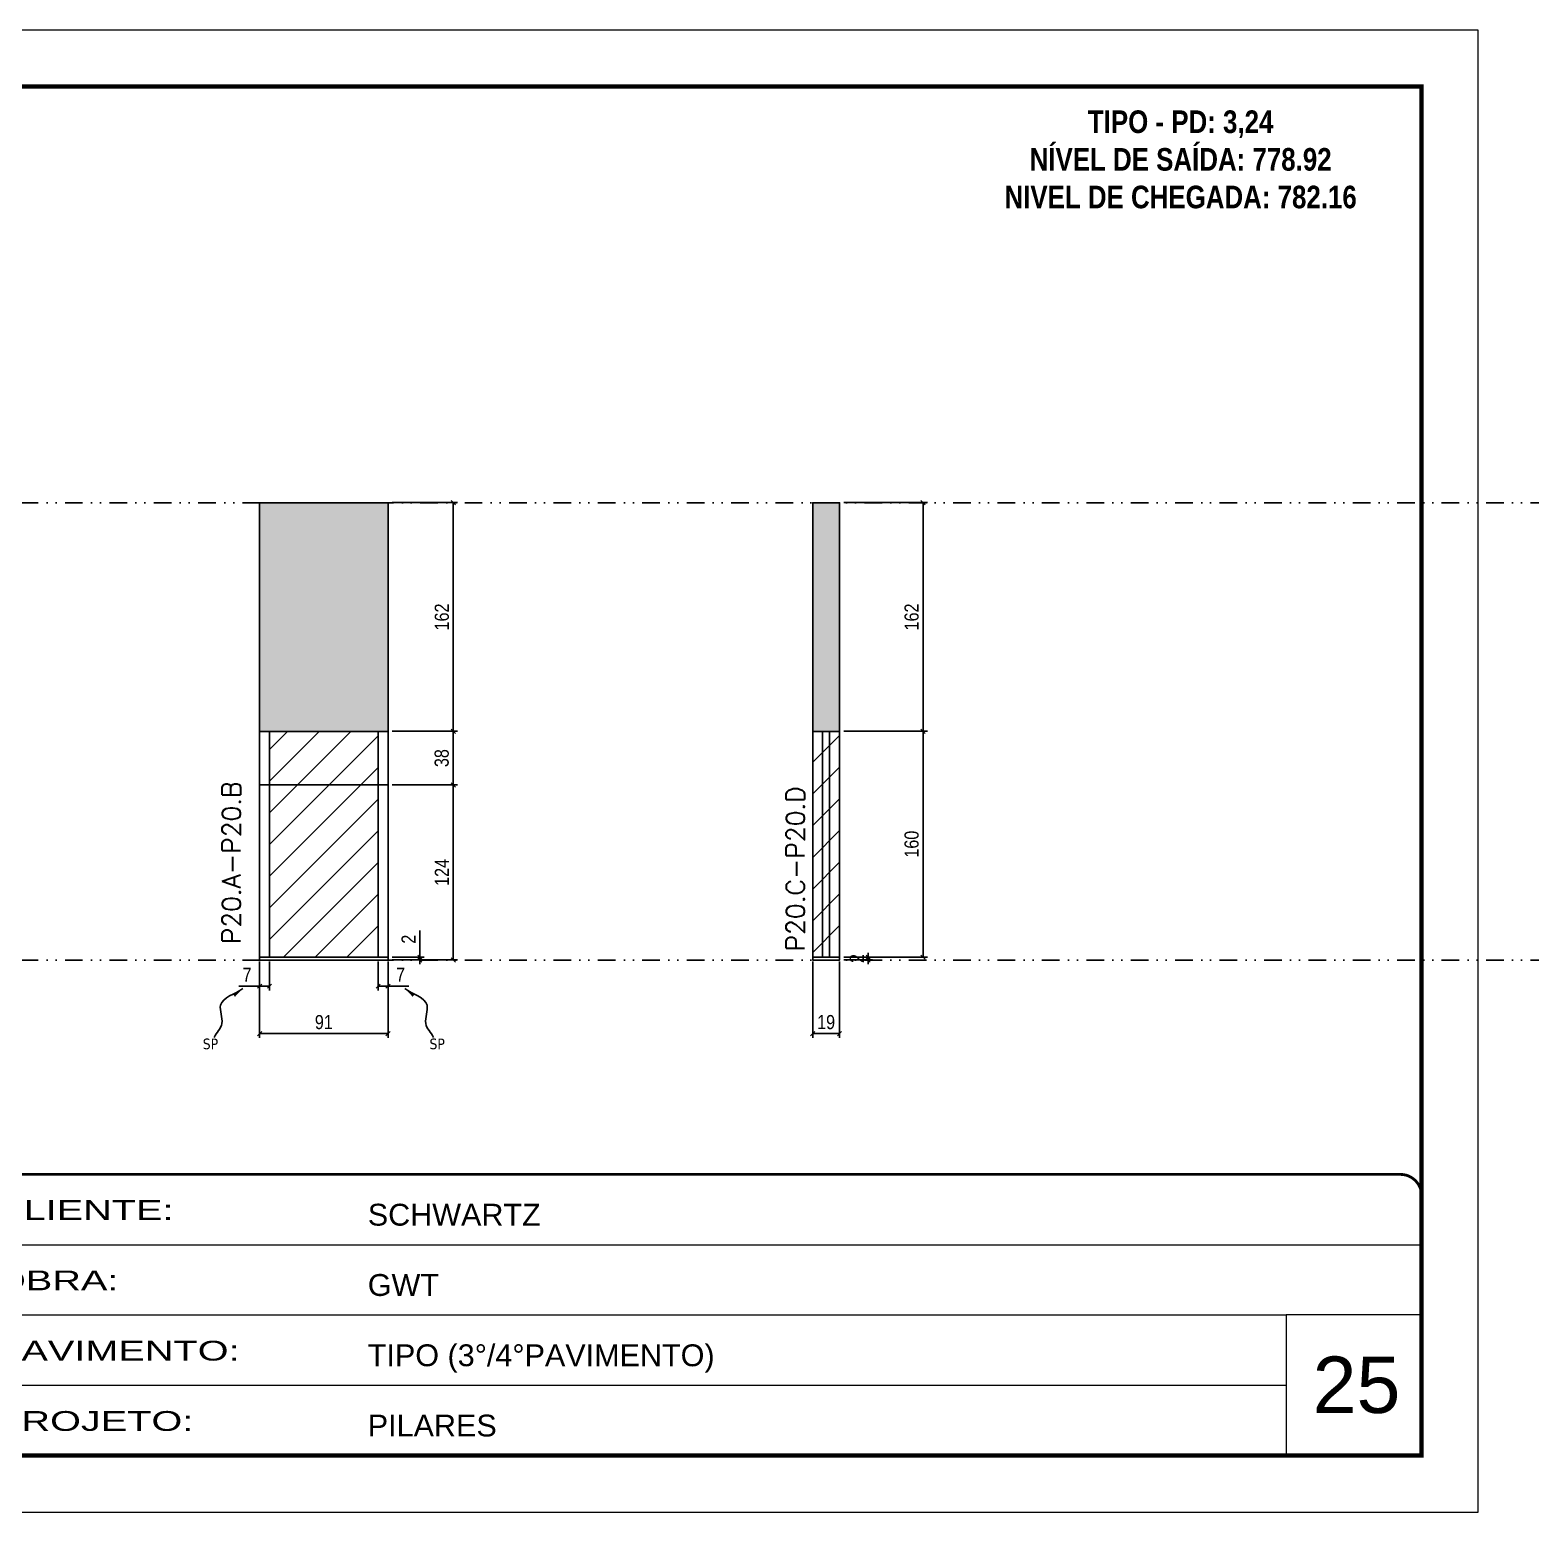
# Model space of a CAD drawing. Extents: x 13770 to 23315, y 867 to 16997.
# Drawn here: x 14846 to 15908, y 8907 to 9957 of the extents above; entities that cross this region are included whole.
import ezdxf

# ---------------------------------------------------------------- set-up
doc = ezdxf.new("R2010")
doc.units = 0
for name, pattern in [('CONTINUO', [0]), ('DASHED', [0.75, 0.5, -0.25]), ('DIVIDE2', [0.625, 0.25, -0.125, 0, -0.125, 0, -0.125]), ('HIDDEN', [0.375, 0.25, -0.125])]:
    doc.linetypes.add(name, pattern=pattern)
for name, color, linetype, lineweight in [('CARIMBO', 255, 'Continuous', 9), ('Folhas', 255, 'Continuous', 9), ('Hachura', 251, 'Continuous', 9), ('SARRAFO DE PRESSAO', 251, 'DASHED', 9), ('Texto Seção', 7, 'Continuous', 15)]:
    doc.layers.add(name, color=color, linetype=linetype, lineweight=lineweight)
for name, color, linetype in [('COTA', 241, 'Continuous'), ('NOMENCLATURA', 7, 'Continuous'), ('Nível', 160, 'Continuous'), ('Painéis', 200, 'Continuous'), ('SARR_2.2x7', 40, 'Continuous'), ('Sarrafo de Pressão', 42, 'HIDDEN'), ('texto', 7, 'Continuous')]:
    doc.layers.add(name, color=color, linetype=linetype)
doc.styles.add('ARIAL', font='arial.ttf')
doc.styles.add('COTA TECNICA', font='techl___.ttf', dxfattribs={"height": 10})
doc.styles.add('COTA TECNICA-50', font='techl___.ttf', dxfattribs={"height": 10})
doc.styles.add('REGUA-120', font='ROMANS.shx', dxfattribs={"height": 15})
doc.styles.add('ROMANC', font='techb___.ttf', dxfattribs={"height": 2.5})
doc.styles.get("Standard").update_dxf_attribs({"font": 'arial.ttf'})
doc.styles.add('Tecnologia', font='')
doc.styles.get('Tecnologia').set_extended_font_data('Forgotten Futurist')
doc.dimstyles.new('COTA PAINEL-50', dxfattribs={"dimtxt": 10, "dimasz": 3, "dimexe": 3, "dimexo": 3, "dimgap": 3, "dimtad": 1, "dimdec": 1, "dimzin": 12, "dimdsep": 46, "dimtxsty": 'COTA TECNICA-50', "dimblk1": 'OBLIQUE', "dimblk2": 'OBLIQUE', "dimsah": 1, "dimcen": 0.9, "dimclrd": 4, "dimclre": 4, "dimclrt": 240, "dimadec": 1, "dimazin": 3, "dimtfac": 1, "dimtdec": 1, "dimtmove": 0, "dimatfit": 3, "dimfxl": 1, "dimtolj": 1, "dimtzin": 12, "dimarcsym": 0})
doc.dimstyles.new('PAINEL', dxfattribs={"dimtxt": 10, "dimasz": 3, "dimexe": 3, "dimexo": 3, "dimgap": 3, "dimtad": 1, "dimdec": 1, "dimzin": 12, "dimdsep": 46, "dimtxsty": 'COTA TECNICA', "dimblk1": 'OBLIQUE', "dimblk2": 'OBLIQUE', "dimsah": 1, "dimcen": 0.9, "dimclrd": 4, "dimclre": 4, "dimclrt": 240, "dimadec": 1, "dimazin": 3, "dimtfac": 1, "dimtdec": 1, "dimtmove": 0, "dimatfit": 3, "dimfxl": 1, "dimtolj": 1, "dimtzin": 12, "dimarcsym": 0})
doc.dimstyles.get("Standard").update_dxf_attribs({"dimtxt": 0.18, "dimasz": 0.18, "dimexe": 0.18, "dimexo": 0.0625, "dimgap": 0.09, "dimtad": 0, "dimtih": 1, "dimtoh": 1, "dimdec": 4, "dimzin": 0, "dimdsep": 46, "dimtxsty": 'Standard', "dimcen": 0.09, "dimadec": 0, "dimazin": 0, "dimtfac": 1, "dimtdec": 4, "dimtofl": 0, "dimtmove": 0, "dimatfit": 3, "dimfxl": 1, "dimtolj": 1, "dimtzin": 0, "dimarcsym": 0})

# ---------------------------------------------------------------- blocks, each defined once
blk = doc.blocks.new('9999999999')
at = {"color": 30, "linetype": 'CONTINUO'}
for p, q in [((98564.6, 34230.2), (98564.6, 34429.4)), ((98564.6, 34379.6), (99584, 34379.6)), ((98564.6, 34329.8), (99488, 34329.8)), ((99584, 34329.8), (99488, 34329.8)), ((99488, 34329.8), (99488, 34230.2)), ((98564.6, 34280), (99488, 34280))]:
    blk.add_line(p, q, dxfattribs=at)
at = {"color": 30, "linetype": 'CONTINUO', "const_width": 2}
blk.add_lwpolyline([(99584, 34230.2), (99584, 34414.4, 0.414214), (99569, 34429.4), (98229, 34429.4, 0.414214), (98214, 34414.4), (98214, 34245.2, 0.414214), (98229, 34230.2), (99584, 34230.2)], format="xyb", dxfattribs=at)
at = {"layer": 'Folhas'}
blk.add_lwpolyline([(98139, 34190.2), (99624, 34190.2), (99624, 35240.2), (98139, 35240.2)], close=True, dxfattribs=at)
at = {"layer": 'Folhas', "color": 30, "const_width": 3}
blk.add_lwpolyline([(98214, 34230.2), (99584, 34230.2), (99584, 35200.2), (98214, 35200.2)], close=True, dxfattribs=at)
at = {"color": 7, "linetype": 'Continuous', "ltscale": 5, "style": 'ARIAL'}
for s, height, p in [('SCHWARTZ', 15.48, (98837.7, 34393.1)), ('GWT', 15.48, (98837.7, 34343.3)), ('TIPO (3°/4°PAVIMENTO)', 15.483, (98837.7, 34293.5)), ('NOVA SISTEMAS CONSTRUTIVOS', 11.059, (98263.2, 34267.2)), ('PILARES', 15.48, (98837.7, 34243.7))]:
    blk.add_text(s, height=height, dxfattribs=at).set_placement(p)
at = {"layer": 'Folhas', "color": 7, "style": 'Tecnologia', "width": 1.5}
for s, p in [('CLIENTE:', (98573.7, 34397.2)), ('OBRA:', (98573.7, 34347.3)), ('PAVIMENTO:', (98573.7, 34297.5)), ('PROJETO:', (98573.7, 34247.7))]:
    blk.add_text(s, height=14, dxfattribs=at).set_placement(p)
blk = doc.blocks.new('_Oblique')
at = {"color": 0, "linetype": 'ByBlock', "lineweight": -2}
blk.add_line((-0.5, -0.5), (0.5, 0.5), dxfattribs=at)
blk = doc.blocks.new('*D446')
at = {"layer": 'COTA', "color": 4, "lineweight": -2, "transparency": 16777216}
for p, q in [((15008.1, 9297.2), (15008.1, 9243)), ((15099.1, 9297.2), (15099.1, 9243)), ((15008.1, 9246), (15099.1, 9246))]:
    blk.add_line(p, q, dxfattribs=at)
at = {"layer": 'Defpoints', "color": 0, "transparency": 16777216}
for p in [(15008.1, 9300.2), (15099.1, 9300.2), (15099.1, 9246)]:
    blk.add_point(p, dxfattribs=at)
at = {"layer": 'COTA', "color": 4, "lineweight": -2, "transparency": 16777216, "xscale": 3, "yscale": 3, "zscale": 3, "rotation": 180}
blk.add_blockref('_Oblique', (15008.1, 9246), dxfattribs=at)
at = {"layer": 'COTA', "color": 4, "lineweight": -2, "transparency": 16777216, "xscale": 3, "yscale": 3, "zscale": 3}
blk.add_blockref('_Oblique', (15099.1, 9246), dxfattribs=at)
at = {"layer": 'COTA', "color": 240, "transparency": 16777216, "insert": (15053.6, 9254.1), "char_height": 10, "attachment_point": 5, "style": 'COTA TECNICA'}
blk.add_mtext('\\A1;91', dxfattribs=at)
blk = doc.blocks.new('*D447')
at = {"layer": 'COTA', "color": 4, "lineweight": -2, "transparency": 16777216}
for p, q in [((15102.1, 9622.2), (15148.3, 9622.2)), ((15145.3, 9460.2), (15145.3, 9622.2)), ((15102.1, 9460.2), (15148.3, 9460.2))]:
    blk.add_line(p, q, dxfattribs=at)
at = {"layer": 'Defpoints', "color": 0, "transparency": 16777216}
for p in [(15099.1, 9622.2), (15145.3, 9622.2), (15099.1, 9460.2)]:
    blk.add_point(p, dxfattribs=at)
at = {"layer": 'COTA', "color": 4, "lineweight": -2, "transparency": 16777216, "xscale": 3, "yscale": 3, "zscale": 3}
for p, rotation in [((15145.3, 9622.2), 90), ((15145.3, 9460.2), 270)]:
    blk.add_blockref('_Oblique', p, dxfattribs=dict(at, rotation=rotation))
at = {"layer": 'COTA', "color": 240, "transparency": 16777216, "insert": (15137.2, 9541.2), "char_height": 10, "attachment_point": 5, "rotation": 90, "style": 'COTA TECNICA'}
blk.add_mtext('\\A1;162', dxfattribs=at)
blk = doc.blocks.new('*D448')
at = {"layer": 'COTA', "color": 4, "lineweight": -2, "transparency": 16777216}
for p, q in [((15102.1, 9422.2), (15148.3, 9422.2)), ((15145.3, 9298.2), (15145.3, 9422.2)), ((15102.1, 9298.2), (15148.3, 9298.2))]:
    blk.add_line(p, q, dxfattribs=at)
at = {"layer": 'Defpoints', "color": 0, "transparency": 16777216}
for p in [(15099.1, 9422.2), (15145.3, 9422.2), (15099.1, 9298.2)]:
    blk.add_point(p, dxfattribs=at)
at = {"layer": 'COTA', "color": 4, "lineweight": -2, "transparency": 16777216, "xscale": 3, "yscale": 3, "zscale": 3}
for p, rotation in [((15145.3, 9422.2), 90), ((15145.3, 9298.2), 270)]:
    blk.add_blockref('_Oblique', p, dxfattribs=dict(at, rotation=rotation))
at = {"layer": 'COTA', "color": 240, "transparency": 16777216, "insert": (15137.2, 9360.2), "char_height": 10, "attachment_point": 5, "rotation": 90, "style": 'COTA TECNICA-50'}
blk.add_mtext('\\A1;124', dxfattribs=at)
blk = doc.blocks.new('*D449')
at = {"layer": 'COTA', "color": 4, "lineweight": -2, "transparency": 16777216}
for p, q in [((15121.6, 9300.2), (15121.6, 9319)), ((15102.1, 9300.2), (15124.6, 9300.2)), ((15102.1, 9298.2), (15124.6, 9298.2)), ((15121.6, 9298.2), (15121.6, 9300.2)), ((15121.6, 9298.2), (15121.6, 9295.2))]:
    blk.add_line(p, q, dxfattribs=at)
at = {"layer": 'Defpoints', "color": 0, "transparency": 16777216}
for p in [(15099.1, 9300.2), (15099.1, 9298.2), (15121.6, 9298.2)]:
    blk.add_point(p, dxfattribs=at)
at = {"layer": 'COTA', "color": 4, "lineweight": -2, "transparency": 16777216, "xscale": 3, "yscale": 3, "zscale": 3}
for p, rotation in [((15121.6, 9300.2), 270), ((15121.6, 9298.2), 90)]:
    blk.add_blockref('_Oblique', p, dxfattribs=dict(at, rotation=rotation))
at = {"layer": 'COTA', "color": 240, "transparency": 16777216, "insert": (15113.6, 9312.9), "char_height": 10, "attachment_point": 5, "rotation": 90, "style": 'COTA TECNICA-50'}
blk.add_mtext('\\A1;2', dxfattribs=at)
blk = doc.blocks.new('*D456')
at = {"layer": 'COTA', "color": 4, "linetype": 'ByBlock', "lineweight": -2, "transparency": 16777216}
for p, q in [((15102.1, 9460.2), (15148.3, 9460.2)), ((15145.3, 9422.2), (15145.3, 9460.2)), ((15102.1, 9422.2), (15148.3, 9422.2))]:
    blk.add_line(p, q, dxfattribs=at)
at = {"layer": 'Defpoints', "color": 0, "linetype": 'ByBlock', "transparency": 16777216}
for p in [(15099.1, 9460.2), (15145.3, 9460.2), (15099.1, 9422.2)]:
    blk.add_point(p, dxfattribs=at)
at = {"layer": 'COTA', "color": 4, "linetype": 'ByBlock', "lineweight": -2, "transparency": 16777216, "xscale": 3, "yscale": 3, "zscale": 3}
for p, rotation in [((15145.3, 9460.2), 90), ((15145.3, 9422.2), 270)]:
    blk.add_blockref('_Oblique', p, dxfattribs=dict(at, rotation=rotation))
at = {"layer": 'COTA', "color": 240, "linetype": 'ByBlock', "transparency": 16777216, "insert": (15137.1, 9441.2), "char_height": 10, "attachment_point": 5, "rotation": 90, "style": 'COTA TECNICA'}
blk.add_mtext('\\A1;38', dxfattribs=at)
blk = doc.blocks.new('*D450')
at = {"layer": 'COTA', "color": 4, "lineweight": -2, "transparency": 16777216}
for p, q in [((15008.1, 9295.2), (15008.1, 9276.6)), ((15015.1, 9297.2), (15015.1, 9276.6)), ((15008.1, 9279.6), (14993.3, 9279.6)), ((15015.1, 9279.6), (15008.1, 9279.6))]:
    blk.add_line(p, q, dxfattribs=at)
at = {"layer": 'Defpoints', "color": 0, "transparency": 16777216}
for p in [(15008.1, 9298.2), (15015.1, 9300.2), (15008.1, 9279.6)]:
    blk.add_point(p, dxfattribs=at)
at = {"layer": 'COTA', "color": 4, "lineweight": -2, "transparency": 16777216, "xscale": 3, "yscale": 3, "zscale": 3, "rotation": 180}
blk.add_blockref('_Oblique', (15008.1, 9279.6), dxfattribs=at)
at = {"layer": 'COTA', "color": 4, "lineweight": -2, "transparency": 16777216, "xscale": 3, "yscale": 3, "zscale": 3}
blk.add_blockref('_Oblique', (15015.1, 9279.6), dxfattribs=at)
at = {"layer": 'COTA', "color": 240, "transparency": 16777216, "insert": (14999.2, 9287.7), "char_height": 10, "attachment_point": 5, "style": 'COTA TECNICA-50'}
blk.add_mtext('\\A1;7', dxfattribs=at)
blk = doc.blocks.new('*D451')
at = {"layer": 'COTA', "color": 4, "lineweight": -2, "transparency": 16777216}
for p, q in [((15092.1, 9297.2), (15092.1, 9276.6)), ((15099.1, 9295.2), (15099.1, 9276.6)), ((15092.1, 9279.6), (15099.1, 9279.6)), ((15099.1, 9279.6), (15113.8, 9279.6))]:
    blk.add_line(p, q, dxfattribs=at)
at = {"layer": 'Defpoints', "color": 0, "transparency": 16777216}
for p in [(15092.1, 9300.2), (15099.1, 9298.2), (15099.1, 9279.6)]:
    blk.add_point(p, dxfattribs=at)
at = {"layer": 'COTA', "color": 4, "lineweight": -2, "transparency": 16777216, "xscale": 3, "yscale": 3, "zscale": 3, "rotation": 180}
blk.add_blockref('_Oblique', (15092.1, 9279.6), dxfattribs=at)
at = {"layer": 'COTA', "color": 4, "lineweight": -2, "transparency": 16777216, "xscale": 3, "yscale": 3, "zscale": 3}
blk.add_blockref('_Oblique', (15099.1, 9279.6), dxfattribs=at)
at = {"layer": 'COTA', "color": 240, "transparency": 16777216, "insert": (15107.9, 9287.7), "char_height": 10, "attachment_point": 5, "style": 'COTA TECNICA-50'}
blk.add_mtext('\\A1;7', dxfattribs=at)
blk = doc.blocks.new('*D452')
at = {"layer": 'COTA', "color": 4, "lineweight": -2, "transparency": 16777216}
for p, q in [((15421.8, 9622.2), (15481, 9622.2)), ((15478, 9460.2), (15478, 9622.2)), ((15421.8, 9460.2), (15481, 9460.2))]:
    blk.add_line(p, q, dxfattribs=at)
at = {"layer": 'Defpoints', "color": 0, "transparency": 16777216}
for p in [(15418.8, 9622.2), (15478, 9622.2), (15418.8, 9460.2)]:
    blk.add_point(p, dxfattribs=at)
at = {"layer": 'COTA', "color": 4, "lineweight": -2, "transparency": 16777216, "xscale": 3, "yscale": 3, "zscale": 3}
for p, rotation in [((15478, 9622.2), 90), ((15478, 9460.2), 270)]:
    blk.add_blockref('_Oblique', p, dxfattribs=dict(at, rotation=rotation))
at = {"layer": 'COTA', "color": 240, "transparency": 16777216, "insert": (15469.9, 9541.2), "char_height": 10, "attachment_point": 5, "rotation": 90, "style": 'COTA TECNICA'}
blk.add_mtext('\\A1;162', dxfattribs=at)
blk = doc.blocks.new('*D453')
at = {"layer": 'COTA', "color": 4, "lineweight": -2, "transparency": 16777216}
for p, q in [((15399.8, 9297.2), (15399.8, 9243)), ((15418.8, 9297.2), (15418.8, 9243)), ((15399.8, 9246), (15418.8, 9246))]:
    blk.add_line(p, q, dxfattribs=at)
at = {"layer": 'Defpoints', "color": 0, "transparency": 16777216}
for p in [(15399.8, 9300.2), (15418.8, 9300.2), (15418.8, 9246)]:
    blk.add_point(p, dxfattribs=at)
at = {"layer": 'COTA', "color": 4, "lineweight": -2, "transparency": 16777216, "xscale": 3, "yscale": 3, "zscale": 3, "rotation": 180}
blk.add_blockref('_Oblique', (15399.8, 9246), dxfattribs=at)
at = {"layer": 'COTA', "color": 4, "lineweight": -2, "transparency": 16777216, "xscale": 3, "yscale": 3, "zscale": 3}
blk.add_blockref('_Oblique', (15418.8, 9246), dxfattribs=at)
at = {"layer": 'COTA', "color": 240, "transparency": 16777216, "insert": (15409.3, 9254.1), "char_height": 10, "attachment_point": 5, "style": 'COTA TECNICA'}
blk.add_mtext('\\A1;19', dxfattribs=at)
blk = doc.blocks.new('*D454')
at = {"layer": 'COTA', "color": 4, "lineweight": -2, "transparency": 16777216}
for p, q in [((15421.8, 9460.2), (15481, 9460.2)), ((15478, 9300.2), (15478, 9460.2)), ((15421.8, 9300.2), (15481, 9300.2))]:
    blk.add_line(p, q, dxfattribs=at)
at = {"layer": 'Defpoints', "color": 0, "transparency": 16777216}
for p in [(15418.8, 9460.2), (15478, 9460.2), (15418.8, 9300.2)]:
    blk.add_point(p, dxfattribs=at)
at = {"layer": 'COTA', "color": 4, "lineweight": -2, "transparency": 16777216, "xscale": 3, "yscale": 3, "zscale": 3}
for p, rotation in [((15478, 9460.2), 90), ((15478, 9300.2), 270)]:
    blk.add_blockref('_Oblique', p, dxfattribs=dict(at, rotation=rotation))
at = {"layer": 'COTA', "color": 240, "transparency": 16777216, "insert": (15469.9, 9380.2), "char_height": 10, "attachment_point": 5, "rotation": 90, "style": 'COTA TECNICA'}
blk.add_mtext('\\A1;160', dxfattribs=at)
blk = doc.blocks.new('*D455')
at = {"layer": 'COTA', "color": 4, "lineweight": -2, "transparency": 16777216}
for p, q in [((15439.1, 9300.2), (15439.1, 9303.2)), ((15421.8, 9300.2), (15442.1, 9300.2)), ((15421.8, 9298.2), (15442.1, 9298.2)), ((15439.1, 9298.2), (15439.1, 9300.2)), ((15439.1, 9298.2), (15439.1, 9295.2))]:
    blk.add_line(p, q, dxfattribs=at)
at = {"layer": 'Defpoints', "color": 0, "transparency": 16777216}
for p in [(15418.8, 9300.2), (15418.8, 9298.2), (15439.1, 9300.2)]:
    blk.add_point(p, dxfattribs=at)
at = {"layer": 'COTA', "color": 4, "lineweight": -2, "transparency": 16777216, "xscale": 3, "yscale": 3, "zscale": 3}
for p, rotation in [((15439.1, 9300.2), 270), ((15439.1, 9298.2), 90)]:
    blk.add_blockref('_Oblique', p, dxfattribs=dict(at, rotation=rotation))
at = {"layer": 'COTA', "color": 240, "transparency": 16777216, "insert": (15431.1, 9299.2), "char_height": 10, "attachment_point": 5, "rotation": 90, "style": 'COTA TECNICA-50'}
blk.add_mtext('\\A1;2', dxfattribs=at)

msp = doc.modelspace()

# ---------------------------------------------------------------- hatches: boundary and pattern name
at = {"layer": 'COTA'}
h = msp.add_hatch(dxfattribs=at)
h.set_pattern_fill('AR-CONC', color=256, scale=0.03)
h.set_pattern_definition([(50, (-4768.5, -2467.15), (5.4655401, -0.4781726), [0.5715, -6.2865]), (355, (-4768.5, -2467.15), (-1.0573026, 5.7317054), [0.4572, -5.0292175]), (100.451445, (-4768.0445, -2467.19), (4.4082374, 5.2535326), [0.4857003, -5.3427073]), (46.1842, (-4768.5, -2465.626), (8.1323712, -1.2612698), [0.85725, -9.42975]), (96.635558, (-4767.822, -2465.731), (7.122124, 7.4227837), [0.7285507, -8.0140682]), (351.18415, (-4768.5, -2465.626), (7.122124, 7.4227837), [0.685799, -7.543792]), (21, (-4767.738, -2466.007), (4.5484317, -3.06795595), [0.5715, -6.2865]), (326, (-4767.738, -2466.007), (1.8540609, 5.525639), [0.4572, -5.0292]), (71.451445, (-4767.359, -2466.263), (6.4024926, 2.4576831), [0.4857003, -5.3426981]), (37.5, (-4768.5, -2467.1502), (0.0926581, 2.53665117), [0, -4.96824, 0, -5.1054, 0, -5.04825]), (7.5, (-4768.5, -2467.1502), (2.00458988, 3.00541724), [0, -2.91084, 0, -4.85394, 0, -1.92405]), (327.5, (-4770.1993, -2467.1502), (4.06771786, -0.17186232), [0, -1.905, 0, -5.9436, 0, -7.8867]), (317.5, (-4770.9613, -2467.1502), (4.44387544, 0.76279473), [0, -2.4765, 0, -3.94716, 0, -5.6007])])
h.paths.add_polyline_path([(15099.08, 9622.15), (15008.08, 9622.15), (15008.08, 9460.15), (15099.08, 9460.15)])
h = msp.add_hatch(dxfattribs=at)
h.set_pattern_fill('AR-CONC', color=256, scale=0.03)
h.set_pattern_definition([(50, (-4725.717, -2467.15), (5.4655401, -0.4781726), [0.5715, -6.2865]), (355, (-4725.717, -2467.15), (-1.0573026, 5.7317054), [0.4572, -5.0292175]), (100.451445, (-4725.262, -2467.19), (4.4082374, 5.2535326), [0.4857003, -5.3427073]), (46.1842, (-4725.717, -2465.626), (8.1323712, -1.2612698), [0.85725, -9.42975]), (96.635558, (-4725.0395, -2465.731), (7.122124, 7.4227837), [0.7285507, -8.0140682]), (351.18415, (-4725.717, -2465.626), (7.122124, 7.4227837), [0.685799, -7.543792]), (21, (-4724.955, -2466.007), (4.5484317, -3.06795595), [0.5715, -6.2865]), (326, (-4724.955, -2466.007), (1.8540609, 5.525639), [0.4572, -5.0292]), (71.451445, (-4724.576, -2466.263), (6.4024926, 2.4576831), [0.4857003, -5.3426981]), (37.5, (-4725.7172, -2467.1502), (0.0926581, 2.53665117), [0, -4.96824, 0, -5.1054, 0, -5.04825]), (7.5, (-4725.7172, -2467.1502), (2.00458988, 3.00541724), [0, -2.91084, 0, -4.85394, 0, -1.92405]), (327.5, (-4727.4165, -2467.1502), (4.06771786, -0.17186232), [0, -1.905, 0, -5.9436, 0, -7.8867]), (317.5, (-4728.1785, -2467.1502), (4.44387544, 0.76279473), [0, -2.4765, 0, -3.94716, 0, -5.6007])])
h.paths.add_polyline_path([(15418.8, 9622.15), (15399.8, 9622.15), (15399.8, 9460.15), (15418.8, 9460.15)])
at = {"layer": 'Hachura', "linetype": 'ByBlock'}
h = msp.add_hatch(dxfattribs=at)
h.set_pattern_fill('ANSI31', color=256, scale=5)
h.paths.add_polyline_path([(15092.08, 9422.15), (15015.08, 9422.15), (15015.08, 9300.15), (15092.08, 9300.15)])
h.paths.add_polyline_path([(15092.08, 9422.15), (15092.08, 9460.15), (15015.08, 9460.15), (15015.08, 9422.15)])
h = msp.add_hatch(dxfattribs=at)
h.set_pattern_fill('ANSI31', color=256, scale=5)
h.set_pattern_definition([(45, (-117775.718, -20688.836), (-11.2253202, 11.2253202), [])])
h.paths.add_polyline_path([(15418.8, 9460.15), (15399.8, 9460.15), (15399.8, 9300.15), (15418.8, 9300.15)])

# ---------------------------------------------------------------- linework, layer by layer
at = {"layer": 'COTA', "linetype": 'ByBlock'}
for points in [[(15008.08, 9460.15), (15099.08, 9460.15), (15099.08, 9622.15), (15008.08, 9622.15)], [(15399.8, 9460.15), (15418.8, 9460.15), (15418.8, 9622.15), (15399.8, 9622.15)]]:
    msp.add_lwpolyline(points, close=True, dxfattribs=at)
at = {"layer": 'Nível', "color": 4, "linetype": 'DIVIDE2', "ltscale": 50}
for p, q in [((13769.54, 9622.15), (21112.79, 9622.15)), ((13769.54, 9298.15), (21112.79, 9298.15))]:
    msp.add_line(p, q, dxfattribs=at)
at = {"layer": 'Painéis'}
for points in [[(15008.08, 9460.15), (15099.08, 9460.15), (15099.08, 9422.15), (15008.08, 9422.15)], [(15399.8, 9300.15), (15418.8, 9300.15), (15418.8, 9460.15), (15399.8, 9460.15)], [(15008.08, 9300.15), (15099.08, 9300.15), (15099.08, 9422.15), (15008.08, 9422.15)], [(15008.08, 9300.15), (15099.08, 9300.15), (15099.08, 9298.15), (15008.08, 9298.15)], [(15399.8, 9300.15), (15418.8, 9300.15), (15418.8, 9298.15), (15399.8, 9298.15)]]:
    msp.add_lwpolyline(points, close=True, dxfattribs=at)
at = {"layer": 'SARR_2.2x7'}
for p, q in [((15406.8, 9460.15), (15406.8, 9300.15)), ((15411.8, 9460.15), (15411.8, 9300.15))]:
    msp.add_line(p, q, dxfattribs=at)
at = {"layer": 'Sarrafo de Pressão'}
for p, q in [((15015.08, 9422.15), (15015.08, 9460.15)), ((15092.08, 9422.15), (15092.08, 9460.15)), ((15015.08, 9300.15), (15015.08, 9422.15)), ((15092.08, 9300.15), (15092.08, 9422.15))]:
    msp.add_line(p, q, dxfattribs=at)

# ---------------------------------------------------------------- block references
at = {"layer": 'SARRAFO DE PRESSAO', "color": 6, "linetype": 'ByBlock'}
msp.add_blockref('9999999999', (-83752.98, -25283.14), dxfattribs=at)

# ---------------------------------------------------------------- texts
at = {"layer": 'CARIMBO', "style": 'ARIAL'}
msp.add_text('25', height=40, dxfattribs=at).set_placement((15753.86, 8977.21))
at = {"layer": 'NOMENCLATURA', "color": 2, "insert": (15660.38, 9900.1), "char_height": 16, "attachment_point": 2, "style": 'ROMANC'}
msp.add_mtext_dynamic_manual_height_columns('TIPO - PD: 3,24\\PNÍVEL DE SAÍDA: 778.92\\PNIVEL DE CHEGADA: 782.16', width=376.0554, gutter_width=1, heights=[0], dxfattribs=at)
at = {"layer": 'texto', "color": 0, "char_height": 7.5, "attachment_point": 5}
for insert in [(14973.3, 9238.66), (15133.86, 9238.66)]:
    msp.add_mtext('{\\fTahoma|b0|i0|c0|p34;\\C4;SP}', dxfattribs=dict(at, insert=insert))
at = {"layer": 'Texto Seção', "char_height": 13, "width": 285.3299, "rotation": 90, "style": 'REGUA-120'}
for s, insert, attachment_point in [('P20.A-P20.B', (14994.61, 9309.4), 7), ('P20.C-P20.D', (15381.12, 9304.3), 1)]:
    msp.add_mtext(s, dxfattribs=dict(at, insert=insert, attachment_point=attachment_point))

# ---------------------------------------------------------------- dimensions: what is measured, and where the dimension line sits
at = {"layer": 'COTA'}
for base, p1, p2, picture, middle in [((15145.32, 9622.15), (15099.08, 9460.15), (15099.08, 9622.15), '*D447', (15137.22, 9541.15)), ((15477.98, 9622.15), (15418.8, 9460.15), (15418.8, 9622.15), '*D452', (15469.88, 9541.15)), ((15477.98, 9460.15), (15418.8, 9300.15), (15418.8, 9460.15), '*D454', (15469.88, 9380.15))]:
    dim = msp.add_linear_dim(base=base, p1=p1, p2=p2, angle=90, dimstyle='PAINEL', override={"dimarcsym": 2}, dxfattribs=at)
    dim.commit()
    dim.dimension.update_dxf_attribs({"geometry": picture, "text_midpoint": middle})
at = {"layer": 'COTA', "linetype": 'ByBlock'}
dim = msp.add_linear_dim(base=(15145.32, 9460.15), p1=(15099.08, 9422.15), p2=(15099.08, 9460.15), angle=90, dimstyle='PAINEL', dxfattribs=at)
dim.commit()
dim.dimension.update_dxf_attribs({"geometry": '*D456', "text_midpoint": (15137.08, 9441.15)})
at = {"layer": 'COTA'}
for base, p1, p2, angle, picture, middle in [((15145.32, 9422.15), (15099.08, 9298.15), (15099.08, 9422.15), 90, '*D448', (15137.25, 9360.15)), ((15008.08, 9279.64), (15015.08, 9300.15), (15008.08, 9298.15), 180, '*D450', (14999.22, 9287.72))]:
    dim = msp.add_linear_dim(base=base, p1=p1, p2=p2, angle=angle, dimstyle='COTA PAINEL-50', dxfattribs=at)
    dim.commit()
    dim.dimension.update_dxf_attribs({"geometry": picture, "text_midpoint": middle})
for base, p1, p2, picture, middle in [((15121.61, 9298.15), (15099.08, 9300.15), (15099.08, 9298.15), '*D449', (15121.61, 9312.9)), ((15439.15, 9300.15), (15418.8, 9298.15), (15418.8, 9300.15), '*D455', (15439.15, 9299.15))]:
    dim = msp.add_linear_dim(base=base, p1=p1, p2=p2, angle=90, dimstyle='COTA PAINEL-50', dxfattribs=at)
    dim.commit()
    dim.dimension.update_dxf_attribs({"geometry": picture, "text_midpoint": middle, "dimtype": 160})
for base, p1, p2, picture, middle in [((15099.08, 9245.98), (15008.08, 9300.15), (15099.08, 9300.15), '*D446', (15053.58, 9254.06)), ((15418.8, 9245.98), (15399.8, 9300.15), (15418.8, 9300.15), '*D453', (15409.3, 9254.06))]:
    dim = msp.add_linear_dim(base=base, p1=p1, p2=p2, dimstyle='PAINEL', override={"dimarcsym": 2}, dxfattribs=at)
    dim.commit()
    dim.dimension.update_dxf_attribs({"geometry": picture, "text_midpoint": middle})
dim = msp.add_linear_dim(base=(15099.08, 9279.64), p1=(15092.08, 9300.15), p2=(15099.08, 9298.15), dimstyle='COTA PAINEL-50', dxfattribs=at)
dim.commit()
dim.dimension.update_dxf_attribs({"geometry": '*D451', "text_midpoint": (15107.95, 9287.72)})

# ---------------------------------------------------------------- leaders
at = {"layer": 'COTA', "path_type": 1}
for points in [[(14996.25, 9277.97), (14980.47, 9266.14), (14981.39, 9253.13), (14975.84, 9243.35)], [(15110.91, 9277.97), (15126.7, 9266.14), (15125.77, 9253.13), (15131.32, 9243.35)]]:
    msp.add_leader(points, dimstyle='Standard', override={"dimasz": 8}, dxfattribs=at)

doc.saveas('drawing.dxf')
